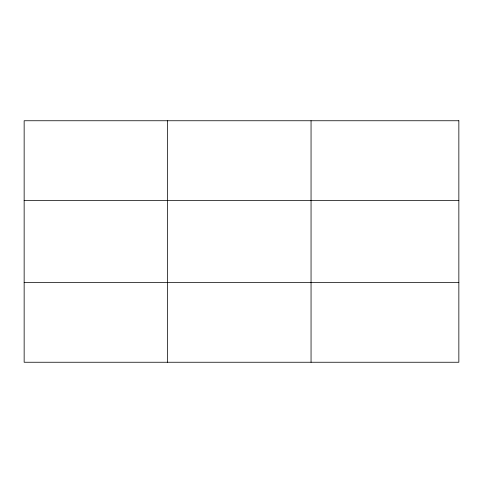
<?xml version="1.0" encoding="UTF-8"?>
<svg xmlns="http://www.w3.org/2000/svg" width="483" height="483" viewBox="0 0 483 483"><rect width="100%" height="100%" fill="white"/><g stroke="black" fill="none" stroke-linecap="round" stroke-linejoin="round"><path stroke-width="0.72" d="M167.601 362.25L167.601 120.75M311.052 362.25L311.052 120.75M24.15 200.445L458.85 200.445M24.15 282.555L458.85 282.555M458.85 120.75L24.15 120.75L24.15 362.25L458.85 362.25L458.85 120.75"/></g></svg>
